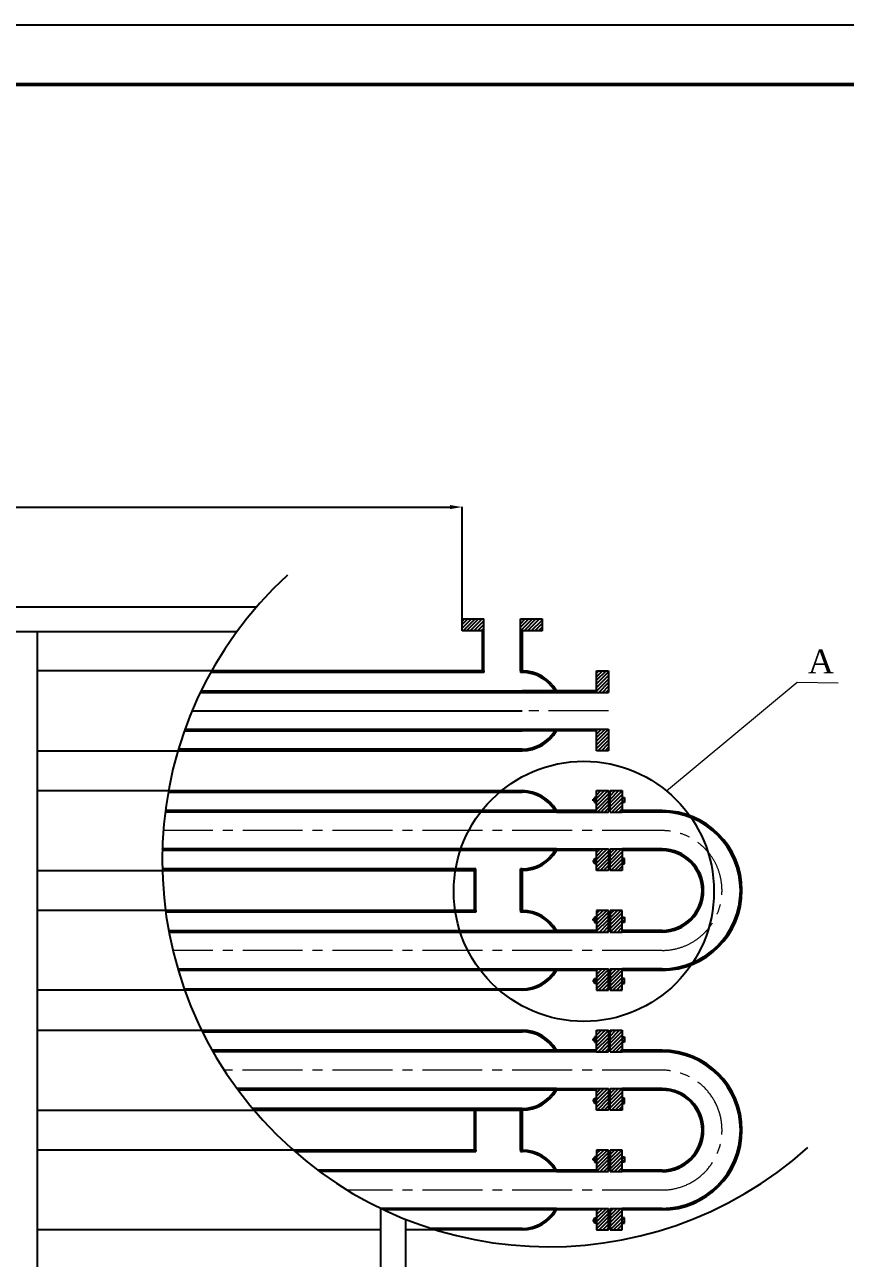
# Model space of a CAD drawing. Header units: inches. Extents: x 102447 to 288095, y 37526 to 105682.
# Drawn here: x 122173 to 124228, y 76711 to 79800 of the extents above; entities that cross this region are included whole.
import ezdxf

# ---------------------------------------------------------------- set-up
doc = ezdxf.new("R2010")
doc.units = ezdxf.units.IN
doc.header["$LTSCALE"] = 200
doc.header["$MEASUREMENT"] = 0
doc.linetypes.add('CENTER2', pattern=[1.125, 0.75, -0.125, 0.125, -0.125])
for name, color, linetype, lineweight in [('chinh', 7, 'Continuous', 50), ('Net ghi kich thuoc', 30, 'Continuous', 20), ('tam', 211, 'CENTER2', 18)]:
    doc.layers.add(name, color=color, linetype=linetype, lineweight=lineweight)
doc.layers.add('EQUIP', color=3, linetype='Continuous')
doc.styles.add('Love', font='Font - TrueType - Times New Roman.ttf', dxfattribs={"oblique": 15, "height": 0.5})
doc.styles.get("Standard").update_dxf_attribs({"font": 'Font - TrueType - Arial.ttf'})
doc.dimstyles.new('chu_o_nam', dxfattribs={"dimtxt": 0.5, "dimasz": 1, "dimexe": 1.499999999999999, "dimexo": 0, "dimgap": 0.1999999999999997, "dimtad": 1, "dimtoh": 1, "dimtxsty": 'Love', "dimblk": 'OPEN', "dimcen": 2.5, "dimclrd": 256, "dimclre": 256, "dimadec": 0, "dimazin": 0, "dimtfac": 1, "dimtmove": 0, "dimatfit": 1, "dimldrblk": 'OPEN', "dimfxl": 1, "dimlwd": -1, "dimarcsym": 0})
doc.dimstyles.get("Standard").update_dxf_attribs({"dimtxt": 30, "dimasz": 30, "dimexe": 0.18, "dimexo": 0.0625, "dimgap": 1, "dimtad": 1, "dimtoh": 1, "dimdec": 0, "dimzin": 0, "dimdsep": 46, "dimtxsty": 'Standard', "dimcen": 0.09, "dimadec": 0, "dimazin": 0, "dimtfac": 1, "dimtdec": 0, "dimtofl": 0, "dimtmove": 0, "dimatfit": 3, "dimfxl": 1, "dimtolj": 1, "dimtzin": 0, "dimarcsym": 0})
pattern_1 = [(45, (90148.4053333512, 73573.2941024587), (-4.490128060534576, 4.490128060534576), [])]

# ---------------------------------------------------------------- blocks, each defined once
blk = doc.blocks.new('_Open')
at = {"color": 0, "linetype": 'ByBlock', "lineweight": -2}
for p, q in [((-1, 0.1666666666666666), (0, 0)), ((-1, -0.1666666666666666), (0, 0)), ((0, 0), (-1, 0))]:
    blk.add_line(p, q, dxfattribs=at)
blk = doc.blocks.new('*D65')
at = {"layer": 'Defpoints', "color": 0, "transparency": 16777216}
for p in [(123268.4127845798, 78592.11254066361), (123268.4127845798, 78311.99247618494), (120719.4863393831, 78181.99247618494)]:
    blk.add_point(p, dxfattribs=at)
at = {"layer": 'EQUIP', "color": 0, "lineweight": -2, "transparency": 16777216}
for p, q in [((120719.4863393831, 78182.05497618494), (120719.4863393831, 78592.2925406636)), ((120749.4863393831, 78592.11254066361), (123238.4127845798, 78592.11254066361)), ((123268.4127845798, 78312.05497618494), (123268.4127845798, 78592.2925406636))]:
    blk.add_line(p, q, dxfattribs=at)
at = {"layer": 'EQUIP', "color": 0, "transparency": 16777216}
for points in [[(120749.4863393831, 78597.11254066361), (120749.4863393831, 78587.11254066361), (120719.4863393831, 78592.11254066361)], [(123238.4127845798, 78597.11254066361), (123238.4127845798, 78587.11254066361), (123268.4127845798, 78592.11254066361)]]:
    blk.add_solid(points, dxfattribs=at)
at = {"layer": 'EQUIP', "color": 0, "transparency": 16777216, "insert": (121993.9495619815, 78608.42973029526), "char_height": 30, "attachment_point": 5}
blk.add_mtext('\\A1;1500', dxfattribs=at)

msp = doc.modelspace()

# ---------------------------------------------------------------- hatches: boundary and pattern name
h = msp.add_hatch()
h.set_pattern_fill('ANSI31', color=256, scale=2)
h.set_pattern_definition(pattern_1)
edge = h.paths.add_edge_path()
edge.add_line((123605.0152747921, 78131.99243362574), (123505.0152747922, 78131.99243362574))
edge.add_line((123505.0152747922, 78131.99243362574), (123418.4127617724, 78131.99247618491))
edge.add_line((123418.4127617725, 78131.99247618494), (122615.184599223, 78131.99247618494))
edge.add_arc((123485.8607416653, 77708.16312834766), 968.3533761528172, 154.0440214559573, 154.3069530041266)
edge.add_line((122613.2488119961, 78127.99247618494), (123418.4127617725, 78127.99247618494))
edge.add_line((123418.4127617725, 78127.99247618494), (123605.0152747922, 78127.99243362577))
edge.add_line((123605.0152747921, 78127.99243362574), (123605.0152747921, 78131.99243362574))
edge = h.paths.add_edge_path()
edge.add_line((123605.0152747921, 78035.99243362574), (123418.4127617724, 78035.99247618491))
edge.add_line((123418.4127617725, 78035.99247618494), (122574.6877724641, 78035.99247618494))
edge.add_arc((123485.8607416654, 77708.16312834868), 968.3533761524727, 160.2118636904014, 160.4631915423697)
edge.add_line((122573.2585202207, 78031.99247618493), (123418.4127617725, 78031.99247618493))
edge.add_line((123418.4127617725, 78031.99247618493), (123605.0152747922, 78031.99243362577))
edge.add_line((123605.0152747921, 78031.99243362572), (123605.0152747921, 78035.99243362574))
edge = h.paths.add_edge_path()
edge.add_line((123505.01528796, 78031.99245643316), (123500.3639539704, 78031.99245749398))
edge.add_arc((123418.4127344137, 78081.99243362565), 96.00000000000172, 269.9460490426691, 328.61185022308473, ccw=False)
edge.add_line((123418.3223387304, 77985.99247618493), (122558.2190465121, 77985.99247618493))
edge.add_arc((123485.8607416654, 77708.16312834845), 968.3533761526083, 163.3270044320892, 163.5739058261937)
edge.add_line((122557.0304291919, 77981.99247618494), (123418.3204747054, 77981.99247618494))
edge.add_arc((123418.4127344137, 78081.99243362565), 100.0000000000045, 269.9471390734306, 330.0000150893143)
h.paths.add_polyline_path([(123418.4127845799, 78281.99247618494), (123414.4127845798, 78281.99247618494), (123414.4127617725, 78181.99247618494), (123418.4127617725, 78181.99247618494)])
h.paths.add_polyline_path([(123322.4127845798, 78281.99247618494), (123318.4127845798, 78281.99247618494), (123318.4127845798, 78181.99247618494), (123322.4127617725, 78181.99247618494)])
h.paths.add_polyline_path([(123605.0153021509, 77827.98854320272), (123635.0153021509, 77827.98854320272), (123635.0153021509, 77881.99247618494), (123605.0153021509, 77881.99247618494)])
h.paths.add_polyline_path([(123635.0153021509, 77735.98854320272), (123605.0153021509, 77735.98854320272), (123605.0153021509, 77681.99247618494), (123635.0153021509, 77681.99247618494)])
h.paths.add_polyline_path([(123669.0153021509, 77735.98854347857), (123669.0082885414, 77735.98854320272), (123639.0153021509, 77735.98854320272), (123639.0153021509, 77681.99247618494), (123669.0153021509, 77681.99247618494)])
h.paths.add_polyline_path([(123639.0153021509, 77827.98854320272), (123669.0153021509, 77827.98854320272), (123669.0153021509, 77881.99247618494), (123639.0153021509, 77881.99247618494)])
h.paths.add_polyline_path([(123414.4127914221, 78311.99247618497), (123414.4127845798, 78281.99247618494), (123468.4127845798, 78281.99247618494), (123468.4127845798, 78311.99247618494)])
h.paths.add_polyline_path([(123322.4127845799, 78281.99247618495), (123322.4127914221, 78311.99247618494), (123268.4127845798, 78311.99247618494), (123268.4127845798, 78281.99247618494)])
h = msp.add_hatch()
h.set_pattern_fill('ANSI31', color=256, scale=2)
h.set_pattern_definition(pattern_1)
edge = h.paths.add_edge_path()
edge.add_line((123322.4127617724, 78177.99243362565), (123322.4127617725, 78181.99243362565))
edge.add_line((123322.4127617725, 78181.99243362565), (122641.3525708544, 78181.99243362565))
edge.add_arc((123485.8607367765, 77708.16313107562), 968.3533705544501, 150.704467299673, 150.9754892483227)
edge.add_line((122639.1207077655, 78177.99243362565), (123322.4127617724, 78177.99243362565))
edge = h.paths.add_edge_path()
edge.add_line((123414.4127617724, 78181.99243362568), (123414.4127608601, 78177.99243362565))
edge.add_line((123414.4127608601, 78177.99243362565), (123418.4127344136, 78177.99243362565))
edge.add_arc((123418.4127344136, 78081.99243362558), 96.00000000005821, 31.38819621949068, 90.0000000000174, ccw=False)
edge.add_line((123500.3639134416, 78131.99247618494), (123505.0152502205, 78131.99247618491))
edge.add_arc((123418.4127344137, 78081.99243362558), 100.0000000000473, 30.00002815700585, 89.99999999998334)
edge.add_line((123418.4127344137, 78181.99243362565), (123414.4127617724, 78181.99243362568))
h = msp.add_hatch()
h.set_pattern_fill('ANSI31', color=256, scale=2)
h.set_pattern_definition(pattern_1)
h.paths.add_polyline_path([(123635.0152747921, 78181.99243362574), (123605.0152747921, 78181.99243362574), (123605.0152747921, 78127.99247618494), (123635.0152747921, 78127.99247618494)])
h = msp.add_hatch()
h.set_pattern_fill('ANSI31', color=256, scale=2)
h.set_pattern_definition(pattern_1)
h.paths.add_polyline_path([(123635.0152747921, 78035.99247618494), (123605.0152747921, 78035.99247618494), (123605.0152747921, 77981.99243362572), (123635.0152747921, 77981.99243362572)])
h = msp.add_hatch()
h.set_pattern_fill('ANSI31', color=256, scale=2)
h.set_pattern_definition(pattern_1)
edge = h.paths.add_edge_path()
edge.add_arc((123485.8607412386, 77708.16312842438), 968.3533757191233, 169.6587681763176, 169.8992581295078)
edge.add_line((122532.5159623881, 77877.99243362565), (123418.4127344136, 77877.99243362565))
edge.add_arc((123418.4127344137, 77781.99243362565), 95.99999999998819, 31.388166464343385, 90.00000000000438, ccw=False)
edge.add_line((123500.3639394078, 77831.99243362565), (123505.0153021508, 77831.99247618494))
edge.add_arc((123418.4126967202, 77781.99227839238), 100.000155233251, 30.00007950764106, 89.99997840327053)
edge.add_line((123418.4127344137, 77881.99243362565), (122533.2371897331, 77881.99243948466))
h = msp.add_hatch()
h.set_pattern_fill('ANSI31', color=256, scale=2)
h.set_pattern_definition(pattern_1)
edge = h.paths.add_edge_path()
edge.add_arc((123485.8607418524, 77708.16312832352), 968.3533763412776, 172.6531170011616, 172.8916882552683)
edge.add_line((122524.9501325539, 77827.99243362565), (123505.0152747921, 77827.99243362565))
edge.add_line((123505.015274792, 77827.99243362565), (123605.0153021508, 77827.99247618494))
edge.add_line((123605.0153021509, 77827.99247618494), (123605.0153021509, 77831.99247618494))
edge.add_line((123605.0153021509, 77831.99247618494), (123505.0153021509, 77831.99247618494))
edge.add_line((123505.0153021509, 77831.99247618494), (122525.4574127984, 77831.99247465798))
h = msp.add_hatch()
h.set_pattern_fill('ANSI31', color=256, scale=2)
h.set_pattern_definition(pattern_1)
edge = h.paths.add_edge_path()
edge.add_line((123769.0153021509, 77831.99247618494), (123669.0153021509, 77831.99247618494))
edge.add_line((123669.0153021509, 77831.99247618494), (123669.0153021509, 77827.99247618494))
edge.add_line((123669.0153021509, 77827.99247618494), (123769.0153021509, 77827.99247618494))
edge.add_arc((123769.0153021509, 77631.99247618494), 196, -90, 90, ccw=False)
edge.add_line((123769.0153021509, 77435.99247618494), (123769.0153021509, 77431.99247618494))
edge.add_arc((123769.0153021509, 77631.99247618494), 200.0000000000004, 270, 450)
h = msp.add_hatch()
h.set_pattern_fill('ANSI31', color=256, scale=2)
h.set_pattern_definition(pattern_1)
edge = h.paths.add_edge_path()
edge.add_line((123302.4127344137, 77681.99247618494), (123302.4127344137, 77685.99243362568))
edge.add_line((123302.4127344137, 77685.99243362568), (122517.7612006047, 77685.99243362565))
edge.add_arc((123485.860747328, 77708.16312849992), 968.3533818173053, 181.3119159538233, 181.5486603841201)
edge.add_line((122517.86107324, 77681.99247618494), (123302.4127344137, 77681.99247618494))
edge = h.paths.add_edge_path()
edge.add_line((123414.4127344137, 77685.99243362568), (123414.4127344137, 77681.99247618491))
edge.add_line((123414.4127344137, 77681.99247618491), (123418.4127344137, 77681.99247618494))
edge.add_line((123418.4127344137, 77681.99247618494), (123418.4127344137, 77681.99243362565))
edge.add_arc((123418.4127344136, 77781.99243362558), 99.99999999994179, 270.0000000000333, 330.0000000000165)
edge.add_line((123505.015274792, 77731.99243362565), (123500.3639394079, 77731.99243362565))
edge.add_arc((123418.4127344138, 77781.9924336255), 95.99999999985576, 269.9999999999479, 328.61183353570067, ccw=False)
edge.add_line((123418.4127344137, 77685.99243362565), (123414.4127344137, 77685.99243362568))
h = msp.add_hatch()
h.set_pattern_fill('ANSI31', color=256, scale=2)
h.set_pattern_definition(pattern_1)
edge = h.paths.add_edge_path()
edge.add_arc((123485.8607414263, 77708.16312835409), 968.3533759134759, 178.353159419333, 178.5899192498441)
edge.add_line((122517.8006064897, 77731.99243362565), (123505.0152747921, 77731.99243362565))
edge.add_line((123505.015274792, 77731.99243362565), (123605.0153021508, 77731.99247618494))
edge.add_line((123605.0153021509, 77731.99247618494), (123605.0153021509, 77735.99247618494))
edge.add_line((123605.0153021509, 77735.99247618494), (123505.0153021509, 77735.99247618494))
edge.add_line((123505.0153021509, 77735.99247618494), (122517.9073395773, 77735.9924742305))
h = msp.add_hatch()
h.set_pattern_fill('ANSI31', color=256, scale=2)
h.set_pattern_definition(pattern_1)
h.paths.add_polyline_path([(123769.0153021509, 77135.99247618494), (123669.0153021509, 77135.99247618494), (123669.0153021509, 77131.99247618494), (123769.0153021509, 77131.99247618494, -1), (123769.0153021509, 76931.99247618494), (123669.0153021509, 76931.99247618494), (123669.0153021509, 76927.99247618494), (123769.0153021509, 76927.99247618494, 1)])
h.paths.add_polyline_path([(123418.4127344137, 77081.99247618494), (123414.4127344137, 77081.99247618494), (123414.4127344137, 76981.99247618494), (123418.4127344137, 76981.99247618494)])
h.paths.add_polyline_path([(123302.4127344137, 77081.99247618494), (123298.4127344137, 77081.99247618494), (123298.4127344137, 76981.99247618494), (123302.4127344137, 76981.99247618494)])
h.paths.add_polyline_path([(123505.0153021509, 77431.99247618494), (123500.3639667666, 77431.99247618494, -0.2614677391646656), (123418.4127617725, 77385.99247618494), (122572.6716568815, 77385.99243362565, 0.0010959031784392), (122574.0926972738, 77381.99247618494), (123418.4127617725, 77381.99247618494, 0.2679491924311255)])
h.paths.add_polyline_path([(123605.0153021509, 77435.99247618494), (123505.0153021509, 77435.99247618494), (122556.5430489248, 77435.99243362565, 0.001076729655702), (122557.7238810731, 77431.99247618494), (123605.0153021509, 77431.99247618494)])
h.paths.add_polyline_path([(123769.0153021509, 77735.99247618494), (123669.0153021509, 77735.99247618494), (123669.0153021509, 77731.99247618494), (123769.0153021509, 77731.99247618494, -1), (123769.0153021509, 77531.99247618494), (123669.0153021509, 77531.99247618494), (123669.0153021509, 77527.99247618494), (123769.0153021509, 77527.99247618494, 1)])
h = msp.add_hatch()
h.set_pattern_fill('ANSI31', color=256, scale=2)
h.set_pattern_definition(pattern_1)
h.paths.add_polyline_path([(123298.4127344137, 77581.99247618493), (123302.4127344137, 77581.99247618493), (123302.4127344137, 77681.99247618494), (123298.4127344137, 77681.99247618494)])
h.paths.add_polyline_path([(123418.4127344137, 77681.99247618494), (123414.4127344137, 77681.99247618494), (123414.4127344137, 77581.99247618493), (123418.4127344137, 77581.99247618493)])
h = msp.add_hatch()
h.set_pattern_fill('ANSI31', color=256, scale=2)
h.set_pattern_definition(pattern_1)
edge = h.paths.add_edge_path()
edge.add_line((123302.4127344137, 77577.99243362565), (123302.4127344137, 77581.99247618493))
edge.add_line((123302.4127344137, 77581.99247618493), (122525.7621906618, 77581.99247618493))
edge.add_arc((123485.8607356456, 77708.16312755586), 968.3533700810492, 187.4865828125165, 187.7253593386694)
edge.add_line((122526.2963345817, 77577.99243362565), (123302.4127344137, 77577.99243362565))
h.paths.add_polyline_path([(123414.4127344137, 77581.99247618497), (123414.4127335014, 77577.99243362562), (123418.4127344137, 77577.99243362565), (123418.4127344137, 77581.99247618493)])
h = msp.add_hatch()
h.set_pattern_fill('ANSI31', color=256, scale=2)
h.set_pattern_definition(pattern_1)
edge = h.paths.add_edge_path()
edge.add_line((123418.4127617725, 77581.99247618493), (123418.4127344137, 77577.99243362565))
edge.add_arc((123418.4128392351, 77481.99252536912), 95.99990825656909, 31.38813572959282, 90.00006256075721, ccw=False)
edge.add_line((123500.3639927329, 77531.99243362565), (123505.0152747922, 77531.99243362565))
edge.add_line((123505.015274792, 77531.99243362565), (123505.0153267224, 77531.99243362568))
edge.add_arc((123418.4127617725, 77481.99247618494), 99.99999999996406, 29.999971843014, 90.00000000001249)
h = msp.add_hatch()
h.set_pattern_fill('ANSI31', color=256, scale=2)
h.set_pattern_definition(pattern_1)
h.paths.add_polyline_path([(123605.0153021509, 77227.98850064343), (123635.0153021509, 77227.98850064343), (123635.0153021509, 77281.99247618494), (123605.0153021509, 77281.99247618494)])
h.paths.add_polyline_path([(123635.0153021509, 77135.98854320268), (123605.0153021509, 77135.98854320272), (123605.0153021509, 77081.99247618494), (123635.0153021509, 77081.99247618494)])
h.paths.add_polyline_path([(123669.0153021509, 77135.98854347857), (123669.0082885414, 77135.98854320272), (123639.0153021509, 77135.98854320268), (123639.0153021509, 77081.99247618494), (123669.0153021509, 77081.99247618494)])
h.paths.add_polyline_path([(123639.0153021509, 77227.98850064343), (123669.0153021509, 77227.98850064343), (123669.0153021509, 77281.99247618494), (123639.0153021509, 77281.99247618494)])
h.paths.add_polyline_path([(123639.0153021509, 76927.98854320272), (123669.0153021509, 76927.98854320272), (123669.0153021509, 76981.99247618494), (123639.0153021509, 76981.99247618494)])
h.paths.add_polyline_path([(123669.0153021509, 76835.98854347857), (123669.0082885414, 76835.98854320272), (123639.0153021509, 76835.98854320272), (123639.0153021509, 76781.99247618493), (123669.0153021509, 76781.99247618493)])
h.paths.add_polyline_path([(123605.0153021509, 76927.98854320272), (123635.0153021509, 76927.98854320272), (123635.0153021509, 76981.99247618494), (123605.0153021509, 76981.99247618494)])
h.paths.add_polyline_path([(123635.0153021509, 76835.98854320272), (123605.0153021509, 76835.98854320272), (123605.0153021509, 76781.99247618493), (123635.0153021509, 76781.99247618493)])
h.paths.add_polyline_path([(123639.0153021509, 77527.99247618494), (123669.0153021509, 77527.99247618494), (123669.0153021509, 77581.99247618493), (123639.0153021509, 77581.99247618493)])
h.paths.add_polyline_path([(123669.0153021509, 77435.98854347857), (123669.0082885414, 77435.98854320272), (123639.0153021509, 77435.98854320272), (123639.0153021509, 77381.99247618494), (123669.0153021509, 77381.99247618494)])
h.paths.add_polyline_path([(123605.0153021509, 77527.99247618495), (123635.0153021509, 77527.99247618494), (123635.0153021509, 77581.99247618493), (123605.0153021509, 77581.99247618493)])
h.paths.add_polyline_path([(123635.0153021509, 77435.98854320272), (123605.0153021509, 77435.98854320272), (123605.0153021509, 77381.99247618494), (123635.0153021509, 77381.99247618494)])
h = msp.add_hatch()
h.set_pattern_fill('ANSI31', color=256, scale=2)
h.set_pattern_definition(pattern_1)
edge = h.paths.add_edge_path()
edge.add_arc((123485.8607410856, 77708.16312824035), 968.3533755629508, 190.482084641599, 190.7228706600608)
edge.add_line((122534.4161653134, 77527.99243362565), (123505.0152747921, 77527.99243362565))
edge.add_line((123505.015274792, 77527.99243362565), (123605.0153021508, 77527.99247618494))
edge.add_line((123605.0153021509, 77527.99247618494), (123605.0153021509, 77531.99247618494))
edge.add_line((123605.0153021509, 77531.99247618494), (123505.0153021509, 77531.99247618494))
edge.add_line((123505.0153021509, 77531.99247618494), (122533.6674003671, 77531.99246707498))
h = msp.add_hatch()
h.set_pattern_fill('ANSI31', color=256, scale=2)
h.set_pattern_definition(pattern_1)
h.paths.add_polyline_path([(123769.0326911409, 77435.99247618494), (123669.0153021509, 77435.99247618494), (123669.0153021509, 77431.99247618494), (123769.0326911409, 77431.99247618494)])
h = msp.add_hatch()
h.set_pattern_fill('ANSI31', color=256, scale=2)
h.set_pattern_definition(pattern_1)
edge = h.paths.add_edge_path()
edge.add_arc((123485.8607415646, 77708.16312829834), 968.3533760403341, 206.1101543639371, 206.3740237820049)
edge.add_line((122618.3001187067, 77277.99243362565), (123418.4127344136, 77277.99243362565))
edge.add_arc((123418.4127344137, 77181.99243362565), 95.99999999997722, 31.388166464341396, 90.00000000000858, ccw=False)
edge.add_line((123500.3639394078, 77231.99243362565), (123505.0152747921, 77231.99243362565))
edge.add_arc((123418.4127344137, 77181.99243362565), 99.99999999999987, 29.99999999999942, 90)
edge.add_line((123418.4127344137, 77281.99243362565), (122616.3282221325, 77281.99243651093))
h = msp.add_hatch()
h.set_pattern_fill('ANSI31', color=256, scale=2)
h.set_pattern_definition(pattern_1)
edge = h.paths.add_edge_path()
edge.add_arc((123485.8607415518, 77708.16312828401), 968.3533760223038, 209.4545085554445, 209.726679407618)
edge.add_line((122644.941979218, 77227.99243362565), (123605.0153021509, 77227.99243362565))
edge.add_line((123605.0153021509, 77227.99243362565), (123605.0153021509, 77231.99243362565))
edge.add_line((123605.0153021509, 77231.99243362565), (122642.6705314555, 77231.99243362565))
h = msp.add_hatch()
h.set_pattern_fill('ANSI31', color=256, scale=2)
h.set_pattern_definition(pattern_1)
h.paths.add_polyline_path([(123769.0153021509, 77231.99247618494), (123669.0153021509, 77231.99247618494), (123669.0153021509, 77227.99247618493), (123769.0153021509, 77227.99247618493, -1), (123769.0153021509, 76835.99247618494), (123669.0153021509, 76835.99247618494), (123669.0153021509, 76831.99247618494), (123769.0153021509, 76831.99247618494, 1)])
h.paths.add_polyline_path([(123605.0153021509, 76931.99247618494), (123505.0153021509, 76931.99247618494), (122906.8379616066, 76931.99247618494, 0.0017351349625811), (122912.2389022889, 76927.99247618494), (123505.0153021509, 76927.99247618494), (123605.0153021509, 76927.99247618494)])
h.paths.add_polyline_path([(123605.0153021509, 76835.99247618494), (123505.0153021509, 76835.99247618494), (123065.115433181, 76835.99247618494, 0.0024006693318852), (123073.5098602617, 76831.99247618494), (123505.0153021509, 76831.99247618494), (123605.0153021509, 76831.99247618494)])
h = msp.add_hatch()
h.set_pattern_fill('ANSI31', color=256, scale=2)
h.set_pattern_definition(pattern_1)
edge = h.paths.add_edge_path()
edge.add_arc((123485.8607411979, 77708.16312800432), 968.3533755724361, 216.2187480335665, 216.5126641900194)
edge.add_line((122707.5705697826, 77131.99243362565), (123505.0152747921, 77131.99243362565))
edge.add_line((123505.015274792, 77131.99243362565), (123605.0153021508, 77131.99247618494))
edge.add_line((123605.0153021509, 77131.99247618494), (123605.0153021509, 77135.99247618494))
edge.add_line((123605.0153021509, 77135.99247618494), (123505.0153021509, 77135.99247618494))
edge.add_line((123505.0153021509, 77135.99247618494), (122704.6251799254, 77135.99247357888))
h = msp.add_hatch()
h.set_pattern_fill('ANSI31', color=256, scale=2)
h.set_pattern_definition(pattern_1)
edge = h.paths.add_edge_path()
edge.add_arc((123485.8607413322, 77708.16312806777), 968.3533757173044, 219.9787736885794, 220.2883317637565)
edge.add_line((122747.2007552874, 77081.99247618494), (123418.4127344136, 77081.99247618494))
edge.add_line((123418.4127344137, 77081.99247618494), (123418.4127344137, 77081.99243362565))
edge.add_arc((123418.4127344137, 77181.99243362565), 100.0000000000018, 270, 329.9999999999993)
edge.add_line((123505.015274792, 77131.99243362565), (123500.3639394078, 77131.99243362565))
edge.add_arc((123418.4127344137, 77181.99243362565), 95.99999999998941, 269.9999999999956, 328.6118335356533, ccw=False)
edge.add_line((123418.4127344137, 77085.99243362565), (122743.8284730039, 77085.99243362565))
h = msp.add_hatch()
h.set_pattern_fill('ANSI31', color=256, scale=2)
h.set_pattern_definition(pattern_1)
edge = h.paths.add_edge_path()
edge.add_line((123414.4127344137, 76981.99247618494), (123414.4127335014, 76977.99247618491))
edge.add_line((123414.4127335014, 76977.99247618491), (123418.4127617725, 76977.99247618491))
edge.add_arc((123418.4127617724, 76881.99247618497), 95.99999999994179, 31.388166464325593, 89.99999999996533, ccw=False)
edge.add_line((123500.3639667666, 76931.99247618491), (123505.0153021509, 76931.99247618491))
edge.add_arc((123418.4127617725, 76881.99247618497), 99.99999999998384, 29.99999999996684, 90)
edge.add_line((123418.4127617725, 76981.99247618494), (123414.4127344137, 76981.99247618494))
edge = h.paths.add_edge_path()
edge.add_line((123302.4127344138, 76977.99247618491), (123302.4127344137, 76981.99247618494))
edge.add_line((123302.4127344137, 76981.99247618494), (122845.2481871183, 76981.99247618491))
edge.add_arc((123485.8607451635, 77708.16313233777), 968.3533814587512, 228.5819359333045, 228.940969633787)
edge.add_line((122849.8111525405, 76977.99247618494), (123302.4127344138, 76977.99247618491))
h = msp.add_hatch()
h.set_pattern_fill('ANSI31', color=256, scale=2)
h.set_pattern_definition(pattern_1)
h.paths.add_polyline_path([(123505.0153021509, 76831.99247618494), (123500.3639667666, 76831.99247618494, -0.261467739164659), (123418.4127617725, 76785.99247618494), (123190.3788481502, 76785.99247618494, 0.003459110520594999), (123203.1662348599, 76781.99247618493), (123418.4127617725, 76781.99247618493, 0.2679491924311232)])

# ---------------------------------------------------------------- linework, layer by layer
for p, q in [((119175.5950578626, 79800.07646950931), (127985.5950578626, 79800.07646950931)), ((121197.7811309664, 78342.23105713802), (122753.968589237, 78342.23105713802)), ((123268.4127845798, 78281.99247618494), (123268.4127845798, 78311.99247618494)), ((123268.4127845798, 78311.99247618494), (123322.4127914221, 78311.99247618497)), ((123322.4127845798, 78281.99247618494), (123322.4127970896, 78311.99247618497)), ((123414.4127845798, 78281.99247618494), (123414.4127914221, 78311.99247618497)), ((123414.4127914221, 78311.99247618497), (123468.4127845798, 78311.99247618494)), ((123468.4127845798, 78311.99247618494), (123468.4127845798, 78281.99247618494)), ((123322.4127845798, 78281.99247618494), (123268.4127845798, 78281.99247618494)), ((123318.4127845798, 78281.99247618494), (123318.4127845798, 78181.99247618494)), ((123322.4127617725, 78181.99247618494), (123322.4127845798, 78281.99247618494)), ((123414.4127617725, 78181.99247618494), (123414.4127845798, 78281.99247618494)), ((123468.4127845798, 78281.99247618494), (123414.4127845799, 78281.99247618495)), ((123418.4127845799, 78281.99247618494), (123418.4127617725, 78181.99247618494)), ((122703.9209976993, 78279.37105713805), (122043.1413619004, 78279.37105713805)), ((122204.6315053839, 78279.37105713807), (122204.6315053839, 75221.99256262097)), ((122641.3525708544, 78181.99243362565), (122204.6315053839, 78181.99243362565)), ((123322.4127617725, 78177.99243362565), (122639.1207077655, 78177.99243362565)), ((123322.4127617724, 78181.99243362565), (122641.3525708544, 78181.99243362565)), ((123322.4127617725, 78181.99247618494), (123322.4127617725, 78177.99243362565)), ((123414.4127617725, 78181.99247618494), (123414.4127608601, 78177.99243362565)), ((123418.4127344137, 78181.99243362565), (123414.4127617724, 78181.99243362565)), ((123418.4127344137, 78177.99243362565), (123414.4127608601, 78177.99243362565)), ((123605.0152747921, 78127.99247618494), (123605.0152747921, 78181.99243362574)), ((123605.0152747921, 78181.99243362574), (123635.0152747921, 78181.99243362574)), ((123635.0152747921, 78181.99243362574), (123635.0152747921, 78127.99247618494)), ((122613.2488119961, 78127.99247618494), (123418.4127617725, 78127.99247618494)), ((122615.1845992229, 78131.99247618494), (123418.4127617725, 78131.99247618494)), ((123605.0152747921, 78131.99247618494), (123418.4127617725, 78131.99247618494)), ((123418.4127617725, 78127.99247618494), (123635.0152747921, 78127.99247618494)), ((122574.6877724641, 78035.99247618494), (123418.4127617725, 78035.99247618494)), ((123418.4127617725, 78035.99247618494), (123635.0152747921, 78035.99247618494)), ((123605.0152747921, 77981.99243362572), (123605.0152747921, 78035.99243952027)), ((123635.0152747921, 78035.99243362574), (123635.0152747921, 77981.99243362572)), ((122573.2585202207, 78031.99247618493), (123418.4127617725, 78031.99247618493)), ((123605.0152747921, 78031.99247618493), (123418.4127617725, 78031.99247618493)), ((122204.6315053839, 77981.99247618494), (123418.4127617725, 77981.99247618494)), ((123418.4127617725, 77985.99247618493), (122558.2190465121, 77985.99247618493)), ((123635.0152747921, 77981.99243362572), (123605.0152747921, 77981.99243362572)), ((122204.6315053839, 77881.99247618494), (123418.4127617725, 77881.99247618494)), ((123605.0153021509, 77881.99247618494), (123635.0153021509, 77881.99247618494)), ((123605.0153021509, 77827.98854320272), (123605.0153021509, 77881.99247618494)), ((123635.0153021509, 77881.99247618494), (123635.0153021509, 77827.98854320272)), ((123639.0153021509, 77881.99247618494), (123669.0153021509, 77881.99247618494)), ((123639.0153021509, 77827.98854320272), (123639.0153021509, 77881.99247618494)), ((123669.0153021509, 77881.99247618494), (123669.0153021509, 77827.99247618497)), ((122532.5159623881, 77877.99243362565), (123418.4127344137, 77877.99243362565)), ((123599.4591972415, 77860.68758870763), (123596.1907676932, 77860.68758870763)), ((123596.1907676932, 77856.52051002679), (123596.1907676932, 77860.68758870763)), ((123599.4591972415, 77856.52051002679), (123596.1907676932, 77856.52051002679)), ((123597.0714864709, 77856.52051002679), (123596.4435532967, 77860.68758870763)), ((123597.4226635079, 77856.52051002679), (123596.7947303337, 77860.68758870763)), ((123597.7738405447, 77856.52051002679), (123597.1459073704, 77860.68758870763)), ((123598.1250175816, 77856.52051002679), (123597.4970844072, 77860.68758870763)), ((123598.4761946183, 77856.52051002679), (123597.8482614441, 77860.68758870763)), ((123598.8273716551, 77856.52051002679), (123598.199438481, 77860.68758870763)), ((123599.1785486921, 77856.52051002679), (123598.5506155178, 77860.68758870763)), ((123599.4591972415, 77856.98854988863), (123598.9017925547, 77860.68758870763)), ((123599.4591972415, 77859.31902453618), (123599.2529695913, 77860.68758870763)), ((123605.0153021509, 77865.20192394768), (123599.4591972415, 77865.20192394768)), ((123599.4591972415, 77865.20192394768), (123599.4591972415, 77852.00617478925)), ((123605.0153021509, 77862.07661493582), (123599.4591972415, 77862.07661493582)), ((123605.0153021509, 77855.13148379863), (123599.4591972415, 77855.13148379863)), ((123599.4591972415, 77852.00617478925), (123605.0153021509, 77852.00617478925)), ((123600.8482234689, 77865.20192394768), (123600.8482234688, 77852.00617478925)), ((123669.0264527344, 77865.20192394893), (123674.5825576437, 77865.20192394893)), ((123674.5825576437, 77862.07661493702), (123669.0264527344, 77862.07661493702)), ((123674.5825576437, 77855.13148379982), (123669.0264527344, 77855.13148379982)), ((123674.5825576437, 77852.00617478795), (123669.0264527344, 77852.00617478795)), ((123674.5825576437, 77865.20192394893), (123674.5825576437, 77852.00617478795)), ((123505.015274792, 77827.99243362565), (122524.9501325539, 77827.99243362565)), ((123505.015274792, 77831.99243362565), (122525.4574075079, 77831.99243362565)), ((123605.0153021509, 77831.99247618494), (123505.0153021509, 77831.99247618494)), ((123605.0153021509, 77831.99247618494), (123505.0153021509, 77831.99247618494)), ((123505.0153021509, 77827.99247618494), (123605.0153021509, 77827.99247618494)), ((123605.0082885414, 77827.98854320272), (123635.0153021509, 77827.98854320272)), ((123639.0153021509, 77827.98854320272), (123669.0082885414, 77827.98854320272)), ((123769.0153021509, 77831.99247618494), (123669.0153021509, 77831.99247618494)), ((123769.0153021509, 77827.99247618494), (123669.0153021509, 77827.99247618494)), ((123505.015274792, 77731.99243362565), (122517.8006064897, 77731.99243362565)), ((123505.015274792, 77735.99243362565), (122517.9073384097, 77735.99243362565)), ((123505.0153021509, 77735.99247618494), (123605.0153021509, 77735.99247618494)), ((123605.0153021509, 77731.99247618494), (123505.0153021509, 77731.99247618494)), ((123605.0082885414, 77735.98854320272), (123635.0153021509, 77735.98854320268)), ((123605.0153021509, 77681.99247618494), (123605.0153021509, 77735.99247618494)), ((123635.0153021509, 77735.98854320272), (123635.0153021509, 77681.99247618494)), ((123639.0153021509, 77681.99247618494), (123639.0153021509, 77735.98854320272)), ((123639.0153021509, 77735.98854320268), (123669.0082885414, 77735.98854320272)), ((123769.0153021509, 77735.99247618494), (123669.0153021509, 77735.99247618494)), ((123669.0153021509, 77735.99247618494), (123669.0153021509, 77681.99247618494)), ((123769.0153021509, 77731.99247618494), (123669.0153021509, 77731.99247618494)), ((123599.4591972415, 77707.46444234304), (123596.1907676932, 77707.46444234304)), ((123596.1907676932, 77707.46444234304), (123596.1907676932, 77703.29736366223)), ((123599.4591972415, 77703.29736366223), (123596.1907676932, 77703.29736366223)), ((123597.0714864709, 77707.46444234304), (123596.4435532967, 77703.29736366223)), ((123597.4226635079, 77707.46444234304), (123596.7947303337, 77703.29736366223)), ((123597.7738405447, 77707.46444234304), (123597.1459073704, 77703.29736366223)), ((123598.1250175816, 77707.46444234304), (123597.4970844072, 77703.29736366223)), ((123598.4761946183, 77707.46444234304), (123597.8482614441, 77703.29736366223)), ((123598.8273716551, 77707.46444234304), (123598.199438481, 77703.29736366223)), ((123599.1785486921, 77707.46444234304), (123598.5506155178, 77703.29736366223)), ((123599.4591972415, 77706.99640248125), (123598.9017925547, 77703.29736366223)), ((123599.4591972415, 77704.66592783367), (123599.2529695913, 77703.29736366223)), ((123599.4591972415, 77711.97877758057), (123605.0153021509, 77711.97877758057)), ((123599.4591972415, 77698.78302842213), (123599.4591972415, 77711.97877758057)), ((123605.0153021509, 77708.85346857124), (123599.4591972415, 77708.85346857124)), ((123605.0153021509, 77701.90833743403), (123599.4591972415, 77701.90833743403)), ((123605.0153021509, 77698.78302842213), (123599.4591972415, 77698.78302842213)), ((123600.8482234689, 77698.78302842213), (123600.8482234688, 77711.97877758057)), ((123674.5825576437, 77711.97877758191), (123669.0264527344, 77711.97877758191)), ((123674.5825576437, 77708.85346857001), (123669.0264527344, 77708.85346857001)), ((123674.5825576437, 77701.90833743282), (123669.0264527344, 77701.90833743282)), ((123669.0264527344, 77698.78302842093), (123674.5825576437, 77698.78302842093)), ((123674.5825576437, 77698.78302842093), (123674.5825576437, 77711.97877758191)), ((122204.6315053839, 77681.99247618494), (123302.4127344137, 77681.99247618494)), ((123302.4127344137, 77685.99243362568), (122517.7612006048, 77685.99243362565)), ((123298.4127344137, 77681.99243362565), (123298.4127344137, 77581.99243362565)), ((123302.4127344137, 77681.99247618494), (123302.4127344137, 77685.99243362565)), ((123302.4127344137, 77581.99243362565), (123302.4127344137, 77681.99243362565)), ((123302.4127344137, 77581.99243362565), (123302.4127344137, 77681.99243362565)), ((123418.4127344137, 77685.99243362565), (123414.4127344137, 77685.99243362565)), ((123414.4127344137, 77681.99247618494), (123414.4127344137, 77685.99243362565)), ((123414.4127344137, 77681.99247618497), (123418.4127617725, 77681.99247618494)), ((123414.4127344137, 77581.99243362565), (123414.4127344137, 77681.99243362565)), ((123418.4127344137, 77681.99243362565), (123418.4127344137, 77581.99247618493)), ((123635.0153021509, 77681.99247618494), (123605.0153021509, 77681.99247618494)), ((123669.0153021509, 77681.99247618494), (123639.0153021509, 77681.99247618494)), ((123302.4127344137, 77581.99247618493), (122204.6315053839, 77581.99247618491)), ((123302.4127344137, 77577.99243362565), (122526.2963345817, 77577.99243362565)), ((123302.4127344137, 77581.99247618493), (123302.4127344137, 77577.99243362565)), ((123418.4127617725, 77581.99247618493), (123414.4127344137, 77581.99247618493)), ((123414.4127344137, 77581.99243362565), (123414.4127335014, 77577.99239106638)), ((123418.4127344137, 77577.99243362565), (123414.4127335014, 77577.99243362565)), ((123605.0153021509, 77581.99247618493), (123605.0153021509, 77527.99247618494)), ((123635.0153021509, 77581.99247618493), (123605.0153021509, 77581.99247618493)), ((123635.0153021509, 77527.99247618494), (123635.0153021509, 77581.99247618493)), ((123639.0153021509, 77581.99247618493), (123639.0153021509, 77527.99247618494)), ((123669.0153021509, 77581.99247618493), (123639.0153021509, 77581.99247618493)), ((123669.0153021509, 77527.99247618495), (123669.0153021509, 77581.99247618493)), ((123599.4591972415, 77560.68758870763), (123596.1907676932, 77560.68758870763)), ((123596.1907676932, 77556.52051002679), (123596.1907676932, 77560.68758870763)), ((123599.4591972415, 77556.52051002679), (123596.1907676932, 77556.52051002679)), ((123597.0714864709, 77556.52051002679), (123596.4435532967, 77560.68758870763)), ((123597.4226635079, 77556.52051002679), (123596.7947303337, 77560.68758870763)), ((123597.7738405447, 77556.52051002679), (123597.1459073704, 77560.68758870763)), ((123598.1250175816, 77556.52051002679), (123597.4970844072, 77560.68758870763)), ((123598.4761946183, 77556.52051002679), (123597.8482614441, 77560.68758870763)), ((123598.8273716551, 77556.52051002679), (123598.199438481, 77560.68758870763)), ((123599.1785486921, 77556.52051002679), (123598.5506155178, 77560.68758870763)), ((123599.4591972415, 77556.98854988863), (123598.9017925547, 77560.68758870763)), ((123599.4591972415, 77559.31902453618), (123599.2529695913, 77560.68758870763)), ((123605.0153021509, 77565.20192394768), (123599.4591972415, 77565.20192394768)), ((123599.4591972415, 77565.20192394768), (123599.4591972415, 77552.00617478925)), ((123605.0153021509, 77562.07661493582), (123599.4591972415, 77562.07661493582)), ((123605.0153021509, 77555.13148379861), (123599.4591972415, 77555.13148379861)), ((123599.4591972415, 77552.00617478925), (123605.0153021509, 77552.00617478925)), ((123600.8482234689, 77565.20192394768), (123600.8482234688, 77552.00617478925)), ((123669.0264527344, 77565.20192394893), (123674.5825576437, 77565.20192394893)), ((123674.5825576437, 77562.07661493705), (123669.0264527344, 77562.07661493705)), ((123674.5825576437, 77555.1314837998), (123669.0264527344, 77555.1314837998)), ((123674.5825576437, 77552.00617478798), (123669.0264527344, 77552.00617478798)), ((123674.5825576437, 77565.20192394893), (123674.5825576437, 77552.00617478798)), ((122533.6674065557, 77531.99243362565), (123505.015274792, 77531.99243362565)), ((122534.4161653134, 77527.99243362565), (123505.015274792, 77527.99243362565)), ((123605.0153021509, 77531.99247618494), (123505.0153021509, 77531.99247618494)), ((123505.0153021509, 77527.99247618494), (123605.0153021509, 77527.99247618494)), ((123605.0153021509, 77527.99247618494), (123635.0153021509, 77527.99247618494)), ((123639.0153021509, 77527.99247618494), (123669.0153021509, 77527.99247618494)), ((123769.0153021509, 77531.99247618494), (123669.0153021509, 77531.99247618494)), ((123769.0153021509, 77527.99247618494), (123669.0153021509, 77527.99247618494)), ((122556.5430489248, 77435.99243362565), (123505.015274792, 77435.99243362565)), ((123605.0153021509, 77431.99247618494), (122557.7238810731, 77431.99247618494)), ((123505.0153021509, 77435.99247618494), (123605.0153021509, 77435.99247618494)), ((123605.0153021509, 77431.99247618494), (123505.0153021509, 77431.99247618494)), ((123605.0082885414, 77435.98854320272), (123635.0153021509, 77435.9885432027)), ((123605.0153021509, 77435.99247618494), (123605.0153021509, 77381.99247618494)), ((123635.0153021509, 77381.99247618494), (123635.0153021509, 77435.98854320272)), ((123639.0153021509, 77435.98854320272), (123639.0153021509, 77381.99247618494)), ((123639.0153021509, 77435.9885432027), (123669.0082885414, 77435.98854320272)), ((123669.0153021509, 77381.99247618494), (123669.0153021509, 77435.99247618495)), ((123769.0153021509, 77435.99247618494), (123669.0153021509, 77435.99247618494)), ((123769.0153021509, 77431.99247618494), (123669.0153021509, 77431.99247618494)), ((122572.6716568815, 77385.99243362565), (123418.4127344137, 77385.99243362565)), ((123599.4591972415, 77407.46444234304), (123596.1907676932, 77407.46444234304)), ((123596.1907676932, 77407.46444234304), (123596.1907676932, 77403.29736366223)), ((123599.4591972415, 77403.29736366223), (123596.1907676932, 77403.29736366223)), ((123597.0714864709, 77407.46444234304), (123596.4435532967, 77403.29736366223)), ((123597.4226635079, 77407.46444234304), (123596.7947303337, 77403.29736366223)), ((123597.7738405447, 77407.46444234304), (123597.1459073704, 77403.29736366223)), ((123598.1250175816, 77407.46444234304), (123597.4970844072, 77403.29736366223)), ((123598.4761946183, 77407.46444234304), (123597.8482614441, 77403.29736366223)), ((123598.8273716551, 77407.46444234304), (123598.199438481, 77403.29736366223)), ((123599.1785486921, 77407.46444234304), (123598.5506155178, 77403.29736366223)), ((123599.4591972415, 77406.99640248125), (123598.9017925547, 77403.29736366223)), ((123599.4591972415, 77404.66592783367), (123599.2529695913, 77403.29736366223)), ((123599.4591972415, 77411.97877758057), (123605.0153021509, 77411.97877758057)), ((123599.4591972415, 77398.78302842213), (123599.4591972415, 77411.97877758057)), ((123605.0153021509, 77408.85346857122), (123599.4591972415, 77408.85346857122)), ((123605.0153021509, 77401.90833743403), (123599.4591972415, 77401.90833743403)), ((123605.0153021509, 77398.78302842213), (123599.4591972415, 77398.78302842213)), ((123600.8482234689, 77398.78302842213), (123600.8482234688, 77411.97877758057)), ((123674.5825576437, 77411.97877758193), (123669.0264527344, 77411.97877758193)), ((123674.5825576437, 77408.85346857001), (123669.0264527344, 77408.85346857001)), ((123674.5825576437, 77401.9083374328), (123669.0264527344, 77401.9083374328)), ((123669.0264527344, 77398.78302842093), (123674.5825576437, 77398.78302842093)), ((123674.5825576437, 77398.78302842093), (123674.5825576437, 77411.97877758193)), ((123418.4127617725, 77381.99247618494), (122204.6315053839, 77381.99247618493)), ((123605.0153021509, 77381.99247618494), (123635.0153021509, 77381.99247618494)), ((123639.0153021509, 77381.99247618494), (123669.0153021509, 77381.99247618494)), ((122204.6315053839, 77281.99247618494), (123418.4127617725, 77281.99247618494)), ((122618.3001187068, 77277.99243362565), (123418.4127344137, 77277.99243362565)), ((123599.4591972415, 77260.68758870763), (123596.1907676932, 77260.68758870763)), ((123596.1907676932, 77256.52051002682), (123596.1907676932, 77260.68758870763)), ((123597.0714864709, 77256.52051002682), (123596.4435532967, 77260.68758870763)), ((123597.4226635079, 77256.52051002682), (123596.7947303337, 77260.68758870763)), ((123597.7738405447, 77256.52051002682), (123597.1459073704, 77260.68758870763)), ((123598.1250175816, 77256.52051002682), (123597.4970844072, 77260.68758870763)), ((123598.4761946183, 77256.52051002682), (123597.8482614441, 77260.68758870763)), ((123598.8273716551, 77256.52051002682), (123598.199438481, 77260.68758870763)), ((123599.1785486921, 77256.52051002682), (123598.5506155178, 77260.68758870763)), ((123599.4591972415, 77256.98854988863), (123598.9017925547, 77260.68758870763)), ((123599.4591972415, 77259.31902453618), (123599.2529695913, 77260.68758870763)), ((123605.0153021509, 77265.2019239477), (123599.4591972415, 77265.2019239477)), ((123599.4591972415, 77265.2019239477), (123599.4591972415, 77252.00617478923)), ((123605.0153021509, 77262.07661493582), (123599.4591972415, 77262.07661493582)), ((123600.8482234689, 77265.2019239477), (123600.8482234688, 77252.00617478923)), ((123605.0153021509, 77281.99247618494), (123635.0153021509, 77281.99247618494)), ((123605.0153021509, 77227.98850064343), (123605.0153021509, 77281.99247618494)), ((123635.0153021509, 77281.99247618494), (123635.0153021509, 77227.98850064343)), ((123639.0153021509, 77281.99247618494), (123669.0153021509, 77281.99247618494)), ((123639.0153021509, 77227.98850064343), (123639.0153021509, 77281.99247618494)), ((123669.0153021509, 77281.99247618494), (123669.0153021509, 77227.99247618493)), ((123669.0264527344, 77265.20192394892), (123674.5825576437, 77265.20192394892)), ((123674.5825576437, 77262.07661493702), (123669.0264527344, 77262.07661493702)), ((123674.5825576437, 77265.20192394892), (123674.5825576437, 77252.00617478798)), ((123605.0153021509, 77231.99243362565), (122642.6705314555, 77231.99243362565)), ((123599.4591972415, 77256.52051002682), (123596.1907676932, 77256.52051002682)), ((123605.0153021509, 77255.13148379861), (123599.4591972415, 77255.13148379861)), ((123599.4591972415, 77252.00617478923), (123605.0153021509, 77252.00617478923)), ((123769.0153021509, 77231.99247618494), (123669.0153021509, 77231.99247618494)), ((123674.5825576437, 77255.13148379982), (123669.0264527344, 77255.13148379982)), ((123674.5825576437, 77252.00617478798), (123669.0264527344, 77252.00617478798)), ((123605.0153021509, 77227.99243362565), (122644.941979218, 77227.99243362565)), ((123605.0082885414, 77227.98850064343), (123635.0153021509, 77227.98850064343)), ((123639.0153021509, 77227.98850064343), (123669.0082885414, 77227.98850064343)), ((123769.0153021509, 77227.99247618493), (123669.0153021509, 77227.99247618493)), ((123505.015274792, 77135.99243362565), (122704.6252091868, 77135.99243362565)), ((123505.015274792, 77131.99243362565), (122707.5705697826, 77131.99243362565)), ((123505.0153021509, 77135.99247618494), (123605.0153021509, 77135.99247618494)), ((123605.0153021509, 77131.99247618494), (123505.0153021509, 77131.99247618494)), ((123599.4591972415, 77107.46444234303), (123596.1907676932, 77107.46444234303)), ((123596.1907676932, 77107.46444234303), (123596.1907676932, 77103.29736366219)), ((123597.0714864709, 77107.46444234303), (123596.4435532967, 77103.29736366219)), ((123597.4226635079, 77107.46444234303), (123596.7947303337, 77103.29736366219)), ((123597.7738405447, 77107.46444234303), (123597.1459073704, 77103.29736366219)), ((123598.1250175816, 77107.46444234303), (123597.4970844072, 77103.29736366219)), ((123598.4761946183, 77107.46444234303), (123597.8482614441, 77103.29736366219)), ((123598.8273716551, 77107.46444234303), (123598.199438481, 77103.29736366219)), ((123599.1785486921, 77107.46444234303), (123598.5506155178, 77103.29736366219)), ((123599.4591972415, 77106.99640248125), (123598.9017925547, 77103.29736366219)), ((123599.4591972415, 77111.97877758057), (123605.0153021509, 77111.97877758057)), ((123599.4591972415, 77098.78302842213), (123599.4591972415, 77111.97877758057)), ((123605.0153021509, 77108.85346857122), (123599.4591972415, 77108.85346857122)), ((123600.8482234689, 77098.78302842213), (123600.8482234688, 77111.97877758057)), ((123605.0082885414, 77135.98854320272), (123635.0153021509, 77135.98854320268)), ((123605.0153021509, 77081.99247618494), (123605.0153021509, 77135.99247618494)), ((123635.0153021509, 77135.98854320272), (123635.0153021509, 77081.99247618494)), ((123639.0153021509, 77081.99247618494), (123639.0153021509, 77135.98854320272)), ((123639.0153021509, 77135.98854320268), (123669.0082885414, 77135.98854320272)), ((123769.0153021509, 77135.99247618494), (123669.0153021509, 77135.99247618494)), ((123669.0153021509, 77135.99247618494), (123669.0153021509, 77081.99247618494)), ((123769.0153021509, 77131.99247618494), (123669.0153021509, 77131.99247618494)), ((123674.5825576437, 77111.97877758191), (123669.0264527344, 77111.97877758191)), ((123674.5825576437, 77108.85346857001), (123669.0264527344, 77108.85346857001)), ((123674.5825576437, 77098.78302842093), (123674.5825576437, 77111.97877758191)), ((122204.6315053839, 77081.99247618493), (123418.4127617725, 77081.99247618494)), ((123418.4127344137, 77085.99243362565), (122743.8284730039, 77085.99243362565)), ((123298.4127344137, 77081.99243362565), (123298.4127344137, 76981.99243362565)), ((123302.4127344137, 76981.99243362565), (123302.4127344137, 77081.99243362565)), ((123302.4127344137, 76981.99243362565), (123302.4127344137, 77081.99243362565)), ((123414.4127344137, 76981.99243362565), (123414.4127344137, 77081.99243362565)), ((123418.4127344137, 77081.99243362565), (123418.4127344137, 76981.99243362565)), ((123599.4591972415, 77103.29736366219), (123596.1907676932, 77103.29736366219)), ((123599.4591972415, 77104.66592783367), (123599.2529695913, 77103.29736366219)), ((123605.0153021509, 77101.90833743403), (123599.4591972415, 77101.90833743403)), ((123605.0153021509, 77098.78302842213), (123599.4591972415, 77098.78302842213)), ((123635.0153021509, 77081.99247618494), (123605.0153021509, 77081.99247618494)), ((123669.0153021509, 77081.99247618494), (123639.0153021509, 77081.99247618494)), ((123674.5825576437, 77101.9083374328), (123669.0264527344, 77101.9083374328)), ((123669.0264527344, 77098.78302842093), (123674.5825576437, 77098.78302842093)), ((123302.4127344137, 76981.99247618494), (122204.6315053839, 76981.99247618494)), ((122849.8111525405, 76977.99247618494), (123302.4127344137, 76977.99247618494)), ((123302.4127344137, 76981.99243362565), (123302.4127344137, 76977.99239106636)), ((123418.4127617725, 76981.99247618494), (123414.4127344137, 76981.99247618494)), ((123414.4127344137, 76981.99239106636), (123414.4127335014, 76977.99234850708)), ((123414.4127335014, 76977.99247618494), (123418.4127617725, 76977.99247618494)), ((123599.4591972415, 76960.68758870763), (123596.1907676932, 76960.68758870763)), ((123596.1907676932, 76956.52051002682), (123596.1907676932, 76960.68758870763)), ((123599.4591972415, 76956.52051002682), (123596.1907676932, 76956.52051002682)), ((123597.0714864709, 76956.52051002682), (123596.4435532967, 76960.68758870763)), ((123597.4226635079, 76956.52051002682), (123596.7947303337, 76960.68758870763)), ((123597.7738405447, 76956.52051002682), (123597.1459073704, 76960.68758870763)), ((123598.1250175816, 76956.52051002682), (123597.4970844072, 76960.68758870763)), ((123598.4761946183, 76956.52051002682), (123597.8482614441, 76960.68758870763)), ((123598.8273716551, 76956.52051002682), (123598.199438481, 76960.68758870763)), ((123599.1785486921, 76956.52051002682), (123598.5506155178, 76960.68758870763)), ((123599.4591972415, 76956.98854988863), (123598.9017925547, 76960.68758870763)), ((123599.4591972415, 76959.31902453618), (123599.2529695913, 76960.68758870763)), ((123605.0153021509, 76965.20192394768), (123599.4591972415, 76965.20192394768)), ((123599.4591972415, 76965.20192394768), (123599.4591972415, 76952.00617478923)), ((123605.0153021509, 76962.07661493582), (123599.4591972415, 76962.07661493582)), ((123605.0153021509, 76955.13148379861), (123599.4591972415, 76955.13148379861)), ((123599.4591972415, 76952.00617478923), (123605.0153021509, 76952.00617478923)), ((123600.8482234689, 76965.20192394768), (123600.8482234688, 76952.00617478923)), ((123605.0153021509, 76981.99247618494), (123605.0153021509, 76927.98854320272)), ((123635.0153021509, 76981.99247618494), (123605.0153021509, 76981.99247618494)), ((123635.0153021509, 76927.98854320272), (123635.0153021509, 76981.99247618494)), ((123639.0153021509, 76981.99247618494), (123639.0153021509, 76927.98854320272)), ((123669.0153021509, 76981.99247618494), (123639.0153021509, 76981.99247618494)), ((123669.0153021509, 76927.99247618497), (123669.0153021509, 76981.99247618494)), ((123669.0264527344, 76965.20192394892), (123674.5825576437, 76965.20192394892)), ((123674.5825576437, 76962.07661493702), (123669.0264527344, 76962.07661493702)), ((123674.5825576437, 76955.13148379982), (123669.0264527344, 76955.13148379982)), ((123674.5825576437, 76952.00617478795), (123669.0264527344, 76952.00617478795)), ((123674.5825576437, 76965.20192394892), (123674.5825576437, 76952.00617478795)), ((123505.0153021509, 76931.99247618494), (122906.8379616066, 76931.99247618494)), ((123505.0153021509, 76927.99247618494), (122912.2389022889, 76927.99247618494)), ((123605.0153021509, 76931.99247618494), (123505.0153021509, 76931.99247618494)), ((123505.0153021509, 76927.99247618494), (123605.0153021509, 76927.99247618494)), ((123605.0082885414, 76927.98854320272), (123635.0153021509, 76927.98854320272)), ((123639.0153021509, 76927.98854320272), (123669.0082885414, 76927.98854320272)), ((123769.0153021509, 76931.99247618494), (123669.0153021509, 76931.99247618494)), ((123769.0153021509, 76927.99247618494), (123669.0153021509, 76927.99247618494)), ((123063.86585069, 76836.59639361287), (123063.86585069, 75221.99247618494)), ((123505.0153021509, 76835.99247618494), (123063.86585069, 76835.99247618494)), ((123505.0153021509, 76831.99247618494), (123073.5098602617, 76831.99247618494)), ((123505.0153021509, 76835.99247618494), (123605.0153021509, 76835.99247618494)), ((123605.0153021509, 76831.99247618494), (123505.0153021509, 76831.99247618494)), ((123605.0153021509, 76831.99247618494), (123505.0153021509, 76831.99247618494)), ((123605.0082885414, 76835.98854320272), (123635.0153021509, 76835.98854320268)), ((123605.0153021509, 76835.99247618494), (123605.0153021509, 76781.99247618493)), ((123635.0153021509, 76781.99247618493), (123635.0153021509, 76835.98854320272)), ((123639.0153021509, 76835.98854320272), (123639.0153021509, 76781.99247618493)), ((123639.0153021509, 76835.98854320268), (123669.0082885414, 76835.98854320272)), ((123769.0153021509, 76835.99247618494), (123669.0153021509, 76835.99247618494)), ((123669.0153021509, 76781.99247618493), (123669.0153021509, 76835.99247618494)), ((123769.0153021509, 76831.99247618494), (123669.0153021509, 76831.99247618494)), ((123126.7205105675, 76808.8708757887), (123126.7205105675, 75221.99247618494)), ((123599.4591972415, 76807.46444234304), (123596.1907676932, 76807.46444234304)), ((123596.1907676932, 76807.46444234304), (123596.1907676932, 76803.29736366223)), ((123599.4591972415, 76803.29736366223), (123596.1907676932, 76803.29736366223)), ((123597.0714864709, 76807.46444234304), (123596.4435532967, 76803.29736366223)), ((123597.4226635079, 76807.46444234304), (123596.7947303337, 76803.29736366223)), ((123597.7738405447, 76807.46444234304), (123597.1459073704, 76803.29736366223)), ((123598.1250175816, 76807.46444234304), (123597.4970844072, 76803.29736366223)), ((123598.4761946183, 76807.46444234304), (123597.8482614441, 76803.29736366223)), ((123598.8273716551, 76807.46444234304), (123598.199438481, 76803.29736366223)), ((123599.1785486921, 76807.46444234304), (123598.5506155178, 76803.29736366223)), ((123599.4591972415, 76806.99640248125), (123598.9017925547, 76803.29736366223)), ((123599.4591972415, 76804.66592783367), (123599.2529695913, 76803.29736366223)), ((123599.4591972415, 76811.97877758057), (123605.0153021509, 76811.97877758057)), ((123599.4591972415, 76798.78302842213), (123599.4591972415, 76811.97877758057)), ((123605.0153021509, 76808.85346857124), (123599.4591972415, 76808.85346857124)), ((123605.0153021509, 76801.90833743403), (123599.4591972415, 76801.90833743403)), ((123605.0153021509, 76798.78302842213), (123599.4591972415, 76798.78302842213)), ((123600.8482234689, 76798.78302842213), (123600.8482234688, 76811.97877758057)), ((123674.5825576437, 76811.97877758191), (123669.0264527344, 76811.97877758191)), ((123674.5825576437, 76808.85346857001), (123669.0264527344, 76808.85346857001)), ((123674.5825576437, 76801.90833743282), (123669.0264527344, 76801.90833743282)), ((123669.0264527344, 76798.78302842093), (123674.5825576437, 76798.78302842093)), ((123674.5825576437, 76798.78302842093), (123674.5825576437, 76811.97877758191)), ((123063.86585069, 76781.99247618493), (122204.6315053839, 76781.99247618493)), ((123418.4127617725, 76781.99247618493), (123126.7205105675, 76781.99247618493)), ((123418.4127617725, 76785.99247618494), (123190.3788481502, 76785.99247618494)), ((123605.0153021509, 76781.99247618493), (123635.0153021509, 76781.99247618493)), ((123639.0153021509, 76781.99247618493), (123669.0153021509, 76781.99247618493))]:
    msp.add_line(p, q)
at = {"color": 177, "true_color": 0x293189}
msp.add_line((122592.5747405425, 78081.99247618494), (123418.4127617725, 78081.99247618494), dxfattribs=at)
at = {"color": 3}
msp.add_circle((123573.140844894, 77629.74229538426), 325.7826665801695, dxfattribs=at)
at = {"color": 41, "true_color": 0xf4ee51}
msp.add_arc((123485.8607416654, 77708.16312834807), 968.3533761526836, 132.5301368399452, 311.9940465543134, dxfattribs=at)
for centre, radius, start, end in [((123418.4127344137, 78081.99243362565), 99.99999999999935, 30.00000000010532, 90), ((123418.4127344137, 78081.99243362565), 96, 31.38816646537011, 90), ((123418.4127344137, 78081.99243362565), 99.99999999999935, 270, 329.9999999998947), ((123418.4127344137, 78081.99243362565), 96, 270, 328.6118335346298), ((123418.4127344137, 77781.99243362565), 99.99999999999935, 30.00000000010532, 90), ((123418.4127344137, 77781.99243362565), 96, 31.38816646537011, 90), ((123769.0153021509, 77631.99247618494), 200.0000000000004, 270, 90), ((123769.0153021509, 77631.99247618494), 196, 270, 90), ((123418.4127344137, 77781.99243362565), 99.99999999999935, 270, 329.9999999998947), ((123418.4127344137, 77781.99243362565), 96, 270, 328.6118335346298), ((123769.0153021509, 77631.99247618494), 104, 270, 90), ((123769.0153021509, 77631.99247618494), 99.99999999999956, 270, 90), ((123418.4127617725, 77481.99247618494), 99.99999999999935, 30.00000000010532, 90), ((123418.4127617725, 77481.99247618494), 96, 31.38816646537011, 90), ((123418.4127617725, 77481.99247618494), 99.99999999999935, 270, 329.9999999998947), ((123418.4127617725, 77481.99247618494), 96, 270, 328.6118335346298), ((123418.4127344137, 77181.99243362565), 99.99999999999935, 30.00000000010532, 90), ((123418.4127344137, 77181.99243362565), 96, 31.38816646537011, 90), ((123769.0153021509, 77031.99247618494), 200.0000000000004, 270, 90), ((123769.0153021509, 77031.99247618494), 196, 270, 90), ((123418.4127344137, 77181.99243362565), 99.99999999999935, 270, 329.9999999998947), ((123418.4127344137, 77181.99243362565), 96, 270, 328.6118335346298), ((123769.0153021509, 77031.99247618494), 104, 270, 90), ((123769.0153021509, 77031.99247618494), 99.99999999999956, 270, 90), ((123418.4127617725, 76881.99247618494), 99.99999999999935, 30.00000000010532, 90), ((123418.4127617725, 76881.99247618494), 96, 31.38816646537011, 90), ((123418.4127617725, 76881.99247618494), 99.99999999999935, 270, 329.9999999998947), ((123418.4127617725, 76881.99247618494), 96, 270, 328.6118335346298)]:
    msp.add_arc(centre, radius, start, end)
at = {"layer": 'chinh', "ltscale": 15}
msp.add_lwpolyline([(119425.5950036496, 73710.07637245716), (127835.5950036496, 73710.07637245716), (127835.5950036496, 79650.07637245716), (119425.5950036496, 79650.07637245716)], close=True, dxfattribs=at)
at = {"layer": 'tam'}
for p, q in [((123635.0152747921, 78081.99247618494), (122592.5747405425, 78081.99247618494)), ((123769.0153021509, 77781.99243362565), (122520.3259184775, 77781.99243362565)), ((123769.0153021509, 77481.99243362565), (122544.290203705, 77481.99243362565)), ((123768.9023075565, 77181.99243362565), (122672.9322939398, 77181.99243362565)), ((123769.0153021509, 76881.99247618495), (122980.7366830316, 76881.99247618495))]:
    msp.add_line(p, q, dxfattribs=at)
for centre, radius, start, end in [((123769.0153021509, 77631.99247618494), 150.000042559288, 270.0000000000055, 89.99999999999444), ((123769.0153021509, 77031.99247618494), 149.9999999999854, 270, 90.04316075987155)]:
    msp.add_arc(centre, radius, start, end, dxfattribs=at)

# ---------------------------------------------------------------- texts
at = {"lineweight": 70, "insert": (124133.918016589, 78235.7356286629), "char_height": 60, "width": 110.300337548998, "attachment_point": 1, "style": 'Love'}
msp.add_mtext('{\\Q0;A}', dxfattribs=at)

# ---------------------------------------------------------------- dimensions: what is measured, and where the dimension line sits
at = {"layer": 'EQUIP'}
dim = msp.add_linear_dim(base=(123268.4127845798, 78592.11254066361), p1=(120719.4863393831, 78181.99247618494), p2=(123268.4127845798, 78311.99247618494), text='1500', dimstyle='Standard', dxfattribs=at)
dim.commit()
dim.dimension.update_dxf_attribs({"geometry": '*D65', "text_midpoint": (121993.9495619815, 78608.42973029526)})

# ---------------------------------------------------------------- leaders
at = {"layer": 'Net ghi kich thuoc', "lineweight": 70}
msp.add_leader([(123779.7075773901, 77881.66397144641), (124107.290312136, 78153.62669479639), (124209.5355090338, 78151.58832837522)], dimstyle='chu_o_nam', override={"dimgap": 1, "dimtad": 0}, dxfattribs=at)

doc.saveas('drawing.dxf')
